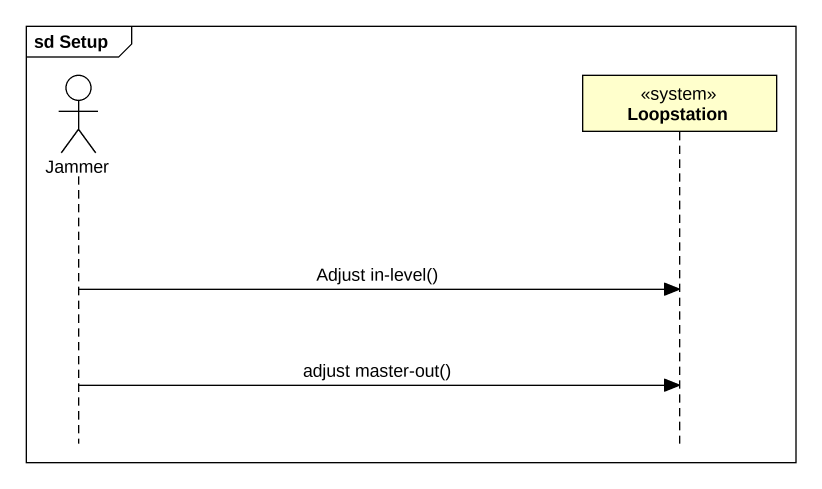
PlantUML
@startuml
mainframe sd Setup
hide footbox
actor Jammer
participant Loopstation <<system>>

Jammer -> Loopstation : Adjust in-level()
Jammer -> Loopstation : adjust master-out()
@enduml
